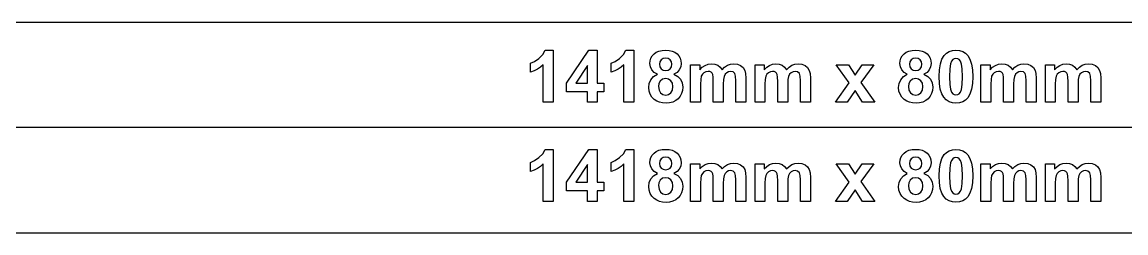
# Model space of a CAD drawing. Header units: metres. Extents: x 298 to 6408, y -126 to 1371.
# Drawn here: x 2245 to 3081, y -5 to 155 of the extents above; entities that cross this region are included whole.
import ezdxf

# ---------------------------------------------------------------- set-up
doc = ezdxf.new("R2010")
doc.units = ezdxf.units.M

msp = doc.modelspace()

# ---------------------------------------------------------------- linework, layer by layer
at = {"layer": '1418mm x 80mm'}
for p, q in [((2639.22, 130.55), (2641.05, 133.92)), ((2641.05, 133.92), (2647.17, 133.92)), ((2647.17, 133.92), (2647.17, 94.43)), ((2657.12, 108.95), (2674.18, 133.92)), ((2674.18, 133.92), (2680.51, 133.92)), ((2680.51, 133.92), (2680.51, 108.97)), ((2700.33, 130.55), (2702.16, 133.92)), ((2702.16, 133.92), (2708.28, 133.92)), ((2708.28, 133.92), (2708.28, 94.43)), ((2729.57, 133.74), (2732.24, 133.92)), ((2732.24, 133.92), (2734.88, 133.74)), ((2918.92, 133.74), (2921.59, 133.92)), ((2921.59, 133.92), (2924.23, 133.74)), ((2949.5, 133.67), (2952.2, 133.92)), ((2952.2, 133.92), (2954.9, 133.67)), ((2632.97, 125.37), (2636.3, 127.63)), ((2636.3, 127.63), (2639.22, 130.55)), ((2694.08, 125.37), (2697.41, 127.63)), ((2697.41, 127.63), (2700.33, 130.55)), ((2720.43, 123.78), (2720.62, 125.89)), ((2720.62, 125.89), (2721.2, 127.8)), ((2721.2, 127.8), (2722.16, 129.52)), ((2722.16, 129.52), (2723.5, 131.05)), ((2723.5, 131.05), (2725.2, 132.31)), ((2725.2, 132.31), (2727.22, 133.2)), ((2727.22, 133.2), (2729.57, 133.74)), ((2728.86, 126.65), (2727.89, 125.16)), ((2730.36, 127.62), (2728.86, 126.65)), ((2732.32, 127.94), (2730.36, 127.62)), ((2734.2, 127.62), (2732.32, 127.94)), ((2735.68, 126.66), (2734.2, 127.62)), ((2734.88, 133.74), (2737.22, 133.2)), ((2736.64, 125.18), (2735.68, 126.66)), ((2737.22, 133.2), (2739.24, 132.31)), ((2739.24, 132.31), (2740.94, 131.05)), ((2740.94, 131.05), (2742.3, 129.52)), ((2742.3, 129.52), (2743.27, 127.8)), ((2743.27, 127.8), (2743.85, 125.89)), ((2743.85, 125.89), (2744.04, 123.78)), ((2909.78, 123.78), (2909.97, 125.89)), ((2909.97, 125.89), (2910.55, 127.8)), ((2910.55, 127.8), (2911.51, 129.52)), ((2911.51, 129.52), (2912.85, 131.05)), ((2912.85, 131.05), (2914.55, 132.31)), ((2914.55, 132.31), (2916.57, 133.2)), ((2916.57, 133.2), (2918.92, 133.74)), ((2918.21, 126.65), (2917.24, 125.16)), ((2919.71, 127.62), (2918.21, 126.65)), ((2921.67, 127.94), (2919.71, 127.62)), ((2923.55, 127.62), (2921.67, 127.94)), ((2925.03, 126.66), (2923.55, 127.62)), ((2924.23, 133.74), (2926.57, 133.2)), ((2925.99, 125.18), (2925.03, 126.66)), ((2926.57, 133.2), (2928.58, 132.31)), ((2928.58, 132.31), (2930.29, 131.05)), ((2930.29, 131.05), (2931.65, 129.52)), ((2931.65, 129.52), (2932.61, 127.8)), ((2932.61, 127.8), (2933.2, 125.89)), ((2933.2, 125.89), (2933.39, 123.78)), ((2940.39, 123.46), (2941.6, 127.07)), ((2941.6, 127.07), (2943.29, 129.9)), ((2943.29, 129.9), (2945.04, 131.66)), ((2945.04, 131.66), (2947.11, 132.92)), ((2947.11, 132.92), (2949.5, 133.67)), ((2948.8, 125.58), (2948.09, 123.67)), ((2949.75, 126.8), (2948.8, 125.58)), ((2950.9, 127.45), (2949.75, 126.8)), ((2952.2, 127.67), (2950.9, 127.45)), ((2953.49, 127.45), (2952.2, 127.67)), ((2954.62, 126.8), (2953.49, 127.45)), ((2955.59, 125.5), (2954.62, 126.8)), ((2954.9, 133.67), (2957.29, 132.9)), ((2956.38, 123.34), (2955.59, 125.5)), ((2957.29, 132.9), (2959.36, 131.63)), ((2959.36, 131.63), (2961.13, 129.84)), ((2961.13, 129.84), (2962.81, 127.03)), ((2962.81, 127.03), (2964.01, 123.43)), ((2629.89, 123.97), (2632.97, 125.37)), ((2629.89, 117.13), (2629.89, 123.97)), ((2632.6, 118.18), (2629.89, 117.13)), ((2635.13, 119.48), (2632.6, 118.18)), ((2637.47, 121.04), (2635.13, 119.48)), ((2639.63, 122.84), (2637.47, 121.04)), ((2639.63, 94.43), (2639.63, 122.84)), ((2673.22, 122.41), (2664.17, 108.97)), ((2673.22, 108.97), (2673.22, 122.41)), ((2691, 123.97), (2694.08, 125.37)), ((2691, 117.13), (2691, 123.97)), ((2693.71, 118.18), (2691, 117.13)), ((2696.24, 119.48), (2693.71, 118.18)), ((2698.58, 121.04), (2696.24, 119.48)), ((2700.74, 122.84), (2698.58, 121.04)), ((2700.74, 94.43), (2700.74, 122.84)), ((2720.76, 121.31), (2720.43, 123.78)), ((2721.76, 119.05), (2720.76, 121.31)), ((2723.49, 117.12), (2721.76, 119.05)), ((2726.01, 115.65), (2723.49, 117.12)), ((2727.89, 125.16), (2727.57, 123.24)), ((2727.57, 123.24), (2727.89, 121.24)), ((2727.89, 121.24), (2728.84, 119.73)), ((2728.84, 119.73), (2730.33, 118.78)), ((2730.33, 118.78), (2732.24, 118.47)), ((2732.24, 118.47), (2734.17, 118.79)), ((2734.17, 118.79), (2735.67, 119.74)), ((2735.67, 119.74), (2736.64, 121.26)), ((2736.96, 123.27), (2736.64, 125.18)), ((2736.64, 121.26), (2736.96, 123.27)), ((2742.62, 118.91), (2740.91, 117.03)), ((2743.68, 121.2), (2742.62, 118.91)), ((2744.04, 123.78), (2743.68, 121.2)), ((2751.15, 122.92), (2758.1, 122.92)), ((2751.15, 94.43), (2751.15, 122.92)), ((2758.1, 122.92), (2758.1, 119.03)), ((2758.1, 119.03), (2760.05, 121.02)), ((2760.05, 121.02), (2762.18, 122.43)), ((2762.77, 117.56), (2761.29, 116.86)), ((2762.18, 122.43), (2764.49, 123.28)), ((2764.43, 117.8), (2762.77, 117.56)), ((2765.73, 117.65), (2764.43, 117.8)), ((2764.49, 123.28), (2766.98, 123.57)), ((2766.72, 117.21), (2765.73, 117.65)), ((2767.46, 116.46), (2766.72, 117.21)), ((2766.98, 123.57), (2769.53, 123.28)), ((2769.53, 123.28), (2771.73, 122.44)), ((2771.73, 122.44), (2773.56, 121.02)), ((2773.56, 121.02), (2775.03, 119.03)), ((2775.03, 119.03), (2776.98, 121.02)), ((2776.98, 121.02), (2779.08, 122.44)), ((2779.98, 117.56), (2778.54, 116.83)), ((2779.08, 122.44), (2781.32, 123.28)), ((2781.52, 117.8), (2779.98, 117.56)), ((2781.32, 123.28), (2783.72, 123.57)), ((2783.41, 117.4), (2781.52, 117.8)), ((2784.74, 116.19), (2783.41, 117.4)), ((2783.72, 123.57), (2786.62, 123.25)), ((2786.62, 123.25), (2789.03, 122.29)), ((2789.03, 122.29), (2790.93, 120.72)), ((2790.93, 120.72), (2792.28, 118.55)), ((2792.28, 118.55), (2792.86, 116.16)), ((2800, 122.92), (2806.95, 122.92)), ((2800, 94.43), (2800, 122.92)), ((2806.95, 122.92), (2806.95, 119.03)), ((2806.95, 119.03), (2808.9, 121.02)), ((2808.9, 121.02), (2811.04, 122.43)), ((2811.63, 117.56), (2810.14, 116.86)), ((2811.04, 122.43), (2813.34, 123.28)), ((2813.28, 117.8), (2811.63, 117.56)), ((2814.58, 117.65), (2813.28, 117.8)), ((2813.34, 123.28), (2815.83, 123.57)), ((2815.58, 117.21), (2814.58, 117.65)), ((2816.31, 116.46), (2815.58, 117.21)), ((2815.83, 123.57), (2818.39, 123.28)), ((2818.39, 123.28), (2820.58, 122.44)), ((2820.58, 122.44), (2822.41, 121.02)), ((2822.41, 121.02), (2823.88, 119.03)), ((2823.88, 119.03), (2825.83, 121.02)), ((2825.83, 121.02), (2827.93, 122.44)), ((2828.84, 117.56), (2827.39, 116.83)), ((2827.93, 122.44), (2830.18, 123.28)), ((2830.37, 117.8), (2828.84, 117.56)), ((2830.18, 123.28), (2832.57, 123.57)), ((2832.26, 117.4), (2830.37, 117.8)), ((2833.59, 116.19), (2832.26, 117.4)), ((2832.57, 123.57), (2835.47, 123.25)), ((2835.47, 123.25), (2837.88, 122.29)), ((2837.88, 122.29), (2839.78, 120.72)), ((2839.78, 120.72), (2841.13, 118.55)), ((2841.13, 118.55), (2841.71, 116.16)), ((2871.34, 109.11), (2861.49, 122.92)), ((2861.49, 122.92), (2870.69, 122.92)), ((2870.69, 122.92), (2875.74, 115.09)), ((2875.74, 115.09), (2881.05, 122.92)), ((2889.9, 122.92), (2880.24, 109.43)), ((2881.05, 122.92), (2889.9, 122.92)), ((2910.11, 121.31), (2909.78, 123.78)), ((2911.11, 119.05), (2910.11, 121.31)), ((2912.84, 117.12), (2911.11, 119.05)), ((2915.36, 115.65), (2912.84, 117.12)), ((2917.24, 125.16), (2916.92, 123.24)), ((2916.92, 123.24), (2917.24, 121.24)), ((2917.24, 121.24), (2918.19, 119.73)), ((2918.19, 119.73), (2919.68, 118.78)), ((2919.68, 118.78), (2921.59, 118.47)), ((2921.59, 118.47), (2923.52, 118.79)), ((2923.52, 118.79), (2925.02, 119.74)), ((2925.02, 119.74), (2925.99, 121.26)), ((2926.31, 123.27), (2925.99, 125.18)), ((2925.99, 121.26), (2926.31, 123.27)), ((2931.97, 118.91), (2930.26, 117.03)), ((2933.03, 121.2), (2931.97, 118.91)), ((2933.39, 123.78), (2933.03, 121.2)), ((2939.43, 113.91), (2939.67, 119.07)), ((2939.67, 119.07), (2940.39, 123.46)), ((2947.51, 119.75), (2947.31, 113.83)), ((2948.09, 123.67), (2947.51, 119.75)), ((2956.9, 119.67), (2956.38, 123.34)), ((2957.08, 113.83), (2956.9, 119.67)), ((2964.01, 123.43), (2964.73, 119.02)), ((2964.73, 119.02), (2964.97, 113.83)), ((2971.06, 122.92), (2978, 122.92)), ((2971.06, 94.43), (2971.06, 122.92)), ((2978, 122.92), (2978, 119.03)), ((2978, 119.03), (2979.96, 121.02)), ((2979.96, 121.02), (2982.09, 122.43)), ((2982.68, 117.56), (2981.2, 116.86)), ((2982.09, 122.43), (2984.4, 123.28)), ((2984.34, 117.8), (2982.68, 117.56)), ((2985.63, 117.65), (2984.34, 117.8)), ((2984.4, 123.28), (2986.88, 123.57)), ((2986.63, 117.21), (2985.63, 117.65)), ((2987.36, 116.46), (2986.63, 117.21)), ((2986.88, 123.57), (2989.44, 123.28)), ((2989.44, 123.28), (2991.63, 122.44)), ((2991.63, 122.44), (2993.46, 121.02)), ((2993.46, 121.02), (2994.93, 119.03)), ((2994.93, 119.03), (2996.88, 121.02)), ((2996.88, 121.02), (2998.98, 122.44)), ((2999.89, 117.56), (2998.45, 116.83)), ((2998.98, 122.44), (3001.23, 123.28)), ((3001.42, 117.8), (2999.89, 117.56)), ((3001.23, 123.28), (3003.62, 123.57)), ((3003.32, 117.4), (3001.42, 117.8)), ((3004.64, 116.19), (3003.32, 117.4)), ((3003.62, 123.57), (3006.52, 123.25)), ((3006.52, 123.25), (3008.94, 122.29)), ((3008.94, 122.29), (3010.83, 120.72)), ((3010.83, 120.72), (3012.18, 118.55)), ((3012.18, 118.55), (3012.77, 116.16)), ((3019.91, 122.92), (3026.86, 122.92)), ((3019.91, 94.43), (3019.91, 122.92)), ((3026.86, 122.92), (3026.86, 119.03)), ((3026.86, 119.03), (3028.81, 121.02)), ((3028.81, 121.02), (3030.94, 122.43)), ((3031.53, 117.56), (3030.05, 116.86)), ((3030.94, 122.43), (3033.25, 123.28)), ((3033.19, 117.8), (3031.53, 117.56)), ((3034.49, 117.65), (3033.19, 117.8)), ((3033.25, 123.28), (3035.74, 123.57)), ((3035.48, 117.21), (3034.49, 117.65)), ((3036.22, 116.46), (3035.48, 117.21)), ((3035.74, 123.57), (3038.29, 123.28)), ((3038.29, 123.28), (3040.49, 122.44)), ((3040.49, 122.44), (3042.32, 121.02)), ((3042.32, 121.02), (3043.79, 119.03)), ((3043.79, 119.03), (3045.74, 121.02)), ((3045.74, 121.02), (3047.84, 122.44)), ((3048.74, 117.56), (3047.3, 116.83)), ((3047.84, 122.44), (3050.08, 123.28)), ((3050.28, 117.8), (3048.74, 117.56)), ((3050.08, 123.28), (3052.48, 123.57)), ((3052.17, 117.4), (3050.28, 117.8)), ((3053.5, 116.19), (3052.17, 117.4)), ((3052.48, 123.57), (3055.37, 123.25)), ((3055.37, 123.25), (3057.79, 122.29)), ((3057.79, 122.29), (3059.69, 120.72)), ((3059.69, 120.72), (3061.04, 118.55)), ((3061.04, 118.55), (3061.62, 116.16)), ((2657.12, 102.35), (2657.12, 108.95)), ((2664.17, 108.97), (2673.22, 108.97)), ((2680.51, 108.97), (2685.39, 108.97)), ((2685.39, 108.97), (2685.39, 102.35)), ((2719.44, 105.67), (2719.83, 108.73)), ((2719.83, 108.73), (2721.02, 111.53)), ((2721.02, 111.53), (2723.06, 113.9)), ((2723.06, 113.9), (2726.01, 115.65)), ((2728.23, 110.53), (2727.21, 108.54)), ((2729.93, 111.96), (2728.23, 110.53)), ((2732.34, 112.43), (2729.93, 111.96)), ((2734.52, 112.01), (2732.34, 112.43)), ((2736.29, 110.76), (2734.52, 112.01)), ((2737.45, 108.81), (2736.29, 110.76)), ((2737.84, 106.32), (2737.45, 108.81)), ((2740.91, 117.03), (2738.62, 115.65)), ((2738.62, 115.65), (2741.5, 114.04)), ((2741.5, 114.04), (2743.6, 111.82)), ((2743.6, 111.82), (2744.88, 109.1)), ((2744.88, 109.1), (2745.3, 105.99)), ((2758.84, 111.8), (2758.69, 108.27)), ((2759.29, 114.15), (2758.84, 111.8)), ((2760.09, 115.71), (2759.29, 114.15)), ((2761.29, 116.86), (2760.09, 115.71)), ((2767.97, 115.41), (2767.46, 116.46)), ((2768.27, 113.47), (2767.97, 115.41)), ((2768.37, 110.05), (2768.27, 113.47)), ((2768.37, 94.43), (2768.37, 110.05)), ((2776.07, 111.6), (2775.91, 108.11)), ((2776.53, 114), (2776.07, 111.6)), ((2777.34, 115.64), (2776.53, 114)), ((2778.54, 116.83), (2777.34, 115.64)), ((2785.32, 114.2), (2784.74, 116.19)), ((2785.52, 110.72), (2785.32, 114.2)), ((2785.52, 94.43), (2785.52, 110.72)), ((2792.86, 116.16), (2793.05, 112.65)), ((2793.05, 112.65), (2793.05, 94.43)), ((2807.69, 111.8), (2807.54, 108.27)), ((2808.14, 114.15), (2807.69, 111.8)), ((2808.95, 115.71), (2808.14, 114.15)), ((2810.14, 116.86), (2808.95, 115.71)), ((2816.82, 115.41), (2816.31, 116.46)), ((2817.13, 113.47), (2816.82, 115.41)), ((2817.23, 110.05), (2817.13, 113.47)), ((2817.23, 94.43), (2817.23, 110.05)), ((2824.92, 111.6), (2824.76, 108.11)), ((2825.38, 114), (2824.92, 111.6)), ((2826.19, 115.64), (2825.38, 114)), ((2827.39, 116.83), (2826.19, 115.64)), ((2834.17, 114.2), (2833.59, 116.19)), ((2834.37, 110.72), (2834.17, 114.2)), ((2834.37, 94.43), (2834.37, 110.72)), ((2841.71, 116.16), (2841.91, 112.65)), ((2841.91, 112.65), (2841.91, 94.43)), ((2861.06, 94.43), (2871.34, 109.11)), ((2880.24, 109.43), (2890.79, 94.43)), ((2908.79, 105.67), (2909.18, 108.73)), ((2909.18, 108.73), (2910.37, 111.53)), ((2910.37, 111.53), (2912.41, 113.9)), ((2912.41, 113.9), (2915.36, 115.65)), ((2917.57, 110.53), (2916.56, 108.54)), ((2919.28, 111.96), (2917.57, 110.53)), ((2921.69, 112.43), (2919.28, 111.96)), ((2923.87, 112.01), (2921.69, 112.43)), ((2925.64, 110.76), (2923.87, 112.01)), ((2926.8, 108.81), (2925.64, 110.76)), ((2927.19, 106.32), (2926.8, 108.81)), ((2930.26, 117.03), (2927.97, 115.65)), ((2927.97, 115.65), (2930.85, 114.04)), ((2930.85, 114.04), (2932.95, 111.82)), ((2932.95, 111.82), (2934.22, 109.1)), ((2934.22, 109.1), (2934.65, 105.99)), ((2939.65, 108.68), (2939.43, 113.91)), ((2947.31, 113.83), (2947.49, 107.99)), ((2956.88, 107.91), (2957.08, 113.83)), ((2964.97, 113.83), (2964.72, 108.64)), ((2978.74, 111.8), (2978.59, 108.27)), ((2979.2, 114.15), (2978.74, 111.8)), ((2980, 115.71), (2979.2, 114.15)), ((2981.2, 116.86), (2980, 115.71)), ((2987.88, 115.41), (2987.36, 116.46)), ((2988.18, 113.47), (2987.88, 115.41)), ((2988.28, 110.05), (2988.18, 113.47)), ((2988.28, 94.43), (2988.28, 110.05)), ((2995.97, 111.6), (2995.82, 108.11)), ((2996.43, 114), (2995.97, 111.6)), ((2997.25, 115.64), (2996.43, 114)), ((2998.45, 116.83), (2997.25, 115.64)), ((3005.23, 114.2), (3004.64, 116.19)), ((3005.42, 110.72), (3005.23, 114.2)), ((3005.42, 94.43), (3005.42, 110.72)), ((3012.77, 116.16), (3012.96, 112.65)), ((3012.96, 112.65), (3012.96, 94.43)), ((3027.6, 111.8), (3027.45, 108.27)), ((3028.05, 114.15), (3027.6, 111.8)), ((3028.85, 115.71), (3028.05, 114.15)), ((3030.05, 116.86), (3028.85, 115.71)), ((3036.73, 115.41), (3036.22, 116.46)), ((3037.03, 113.47), (3036.73, 115.41)), ((3037.13, 110.05), (3037.03, 113.47)), ((3037.13, 94.43), (3037.13, 110.05)), ((3044.82, 111.6), (3044.67, 108.11)), ((3045.29, 114), (3044.82, 111.6)), ((3046.1, 115.64), (3045.29, 114)), ((3047.3, 116.83), (3046.1, 115.64)), ((3054.08, 114.2), (3053.5, 116.19)), ((3054.27, 110.72), (3054.08, 114.2)), ((3054.27, 94.43), (3054.27, 110.72)), ((3061.62, 116.16), (3061.81, 112.65)), ((3061.81, 112.65), (3061.81, 94.43)), ((2673.22, 102.35), (2657.12, 102.35)), ((2673.22, 94.43), (2673.22, 102.35)), ((2685.39, 102.35), (2680.51, 102.35)), ((2680.51, 102.35), (2680.51, 94.43)), ((2719.7, 102.93), (2719.44, 105.67)), ((2720.49, 100.49), (2719.7, 102.93)), ((2721.81, 98.37), (2720.49, 100.49)), ((2727.21, 108.54), (2726.87, 106.4)), ((2726.87, 106.4), (2727.27, 103.63)), ((2727.27, 103.63), (2728.47, 101.54)), ((2728.47, 101.54), (2730.26, 100.23)), ((2734.58, 100.22), (2736.31, 101.47)), ((2736.31, 101.47), (2737.46, 103.52)), ((2737.46, 103.52), (2737.84, 106.32)), ((2744.43, 101.06), (2743.35, 98.97)), ((2745.08, 103.4), (2744.43, 101.06)), ((2745.3, 105.99), (2745.08, 103.4)), ((2758.69, 108.27), (2758.69, 94.43)), ((2775.91, 108.11), (2775.91, 94.43)), ((2807.54, 108.27), (2807.54, 94.43)), ((2824.76, 108.11), (2824.76, 94.43)), ((2875.74, 103.26), (2869.89, 94.43)), ((2881.53, 94.43), (2875.74, 103.26)), ((2909.05, 102.93), (2908.79, 105.67)), ((2909.84, 100.49), (2909.05, 102.93)), ((2911.16, 98.37), (2909.84, 100.49)), ((2916.56, 108.54), (2916.22, 106.4)), ((2916.22, 106.4), (2916.62, 103.63)), ((2916.62, 103.63), (2917.82, 101.54)), ((2917.82, 101.54), (2919.61, 100.23)), ((2923.93, 100.22), (2925.66, 101.47)), ((2925.66, 101.47), (2926.81, 103.52)), ((2926.81, 103.52), (2927.19, 106.32)), ((2933.78, 101.06), (2932.7, 98.97)), ((2934.43, 103.4), (2933.78, 101.06)), ((2934.65, 105.99), (2934.43, 103.4)), ((2940.3, 104.31), (2939.65, 108.68)), ((2941.4, 100.81), (2940.3, 104.31)), ((2942.94, 98.17), (2941.4, 100.81)), ((2947.49, 107.99), (2948.01, 104.32)), ((2948.01, 104.32), (2948.8, 102.16)), ((2948.8, 102.16), (2949.77, 100.87)), ((2949.77, 100.87), (2950.9, 100.23)), ((2953.49, 100.23), (2954.64, 100.88)), ((2954.64, 100.88), (2955.59, 102.1)), ((2955.59, 102.1), (2956.3, 104.01)), ((2956.3, 104.01), (2956.88, 107.91)), ((2962.79, 100.62), (2961.1, 97.79)), ((2964, 104.24), (2962.79, 100.62)), ((2964.72, 108.64), (2964, 104.24)), ((2978.59, 108.27), (2978.59, 94.43)), ((2995.82, 108.11), (2995.82, 94.43)), ((3027.45, 108.27), (3027.45, 94.43)), ((3044.67, 108.11), (3044.67, 94.43)), ((2647.17, 94.43), (2639.63, 94.43)), ((2680.51, 94.43), (2673.22, 94.43)), ((2708.28, 94.43), (2700.74, 94.43)), ((2723.65, 96.55), (2721.81, 98.37)), ((2725.55, 95.32), (2723.65, 96.55)), ((2727.67, 94.44), (2725.55, 95.32)), ((2730.01, 93.91), (2727.67, 94.44)), ((2732.58, 93.73), (2730.01, 93.91)), ((2730.26, 100.23), (2732.45, 99.8)), ((2732.45, 99.8), (2734.58, 100.22)), ((2735.33, 93.95), (2732.58, 93.73)), ((2737.78, 94.59), (2735.33, 93.95)), ((2739.95, 95.65), (2737.78, 94.59)), ((2741.83, 97.14), (2739.95, 95.65)), ((2743.35, 98.97), (2741.83, 97.14)), ((2758.69, 94.43), (2751.15, 94.43)), ((2775.91, 94.43), (2768.37, 94.43)), ((2793.05, 94.43), (2785.52, 94.43)), ((2807.54, 94.43), (2800, 94.43)), ((2824.76, 94.43), (2817.23, 94.43)), ((2841.91, 94.43), (2834.37, 94.43)), ((2869.89, 94.43), (2861.06, 94.43)), ((2890.79, 94.43), (2881.53, 94.43)), ((2913, 96.55), (2911.16, 98.37)), ((2914.9, 95.32), (2913, 96.55)), ((2917.02, 94.44), (2914.9, 95.32)), ((2919.36, 93.91), (2917.02, 94.44)), ((2921.93, 93.73), (2919.36, 93.91)), ((2919.61, 100.23), (2921.8, 99.8)), ((2921.8, 99.8), (2923.93, 100.22)), ((2924.67, 93.95), (2921.93, 93.73)), ((2927.13, 94.59), (2924.67, 93.95)), ((2929.3, 95.65), (2927.13, 94.59)), ((2931.18, 97.14), (2929.3, 95.65)), ((2932.7, 98.97), (2931.18, 97.14)), ((2944.84, 96.24), (2942.94, 98.17)), ((2947.01, 94.86), (2944.84, 96.24)), ((2949.46, 94.04), (2947.01, 94.86)), ((2952.2, 93.76), (2949.46, 94.04)), ((2950.9, 100.23), (2952.2, 100.01)), ((2952.2, 100.01), (2953.49, 100.23)), ((2954.9, 94.01), (2952.2, 93.76)), ((2957.28, 94.77), (2954.9, 94.01)), ((2959.35, 96.02), (2957.28, 94.77)), ((2961.1, 97.79), (2959.35, 96.02)), ((2978.59, 94.43), (2971.06, 94.43)), ((2995.82, 94.43), (2988.28, 94.43)), ((3012.96, 94.43), (3005.42, 94.43)), ((3027.45, 94.43), (3019.91, 94.43)), ((3044.67, 94.43), (3037.13, 94.43)), ((3061.81, 94.43), (3054.27, 94.43)), ((2639.22, 55.32), (2641.05, 58.69)), ((2641.05, 58.69), (2647.17, 58.69)), ((2647.17, 58.69), (2647.17, 19.2)), ((2657.12, 33.72), (2674.18, 58.69)), ((2674.18, 58.69), (2680.51, 58.69)), ((2680.51, 58.69), (2680.51, 33.74)), ((2700.33, 55.32), (2702.16, 58.69)), ((2702.16, 58.69), (2708.28, 58.69)), ((2708.28, 58.69), (2708.28, 19.2)), ((2729.57, 58.51), (2732.24, 58.69)), ((2732.24, 58.69), (2734.88, 58.51)), ((2918.92, 58.51), (2921.59, 58.69)), ((2921.59, 58.69), (2924.23, 58.51)), ((2949.5, 58.44), (2952.2, 58.69)), ((2952.2, 58.69), (2954.9, 58.44)), ((2632.97, 50.14), (2636.3, 52.4)), ((2636.3, 52.4), (2639.22, 55.32)), ((2694.08, 50.14), (2697.41, 52.4)), ((2697.41, 52.4), (2700.33, 55.32)), ((2720.43, 48.55), (2720.62, 50.66)), ((2720.62, 50.66), (2721.2, 52.57)), ((2721.2, 52.57), (2722.16, 54.29)), ((2722.16, 54.29), (2723.5, 55.82)), ((2723.5, 55.82), (2725.2, 57.08)), ((2725.2, 57.08), (2727.22, 57.97)), ((2727.22, 57.97), (2729.57, 58.51)), ((2728.86, 51.42), (2727.89, 49.93)), ((2730.36, 52.39), (2728.86, 51.42)), ((2732.32, 52.71), (2730.36, 52.39)), ((2734.2, 52.39), (2732.32, 52.71)), ((2735.68, 51.43), (2734.2, 52.39)), ((2734.88, 58.51), (2737.22, 57.97)), ((2736.64, 49.95), (2735.68, 51.43)), ((2737.22, 57.97), (2739.24, 57.08)), ((2739.24, 57.08), (2740.94, 55.82)), ((2740.94, 55.82), (2742.3, 54.29)), ((2742.3, 54.29), (2743.27, 52.57)), ((2743.27, 52.57), (2743.85, 50.66)), ((2743.85, 50.66), (2744.04, 48.55)), ((2909.78, 48.55), (2909.97, 50.66)), ((2909.97, 50.66), (2910.55, 52.57)), ((2910.55, 52.57), (2911.51, 54.29)), ((2911.51, 54.29), (2912.85, 55.82)), ((2912.85, 55.82), (2914.55, 57.08)), ((2914.55, 57.08), (2916.57, 57.97)), ((2916.57, 57.97), (2918.92, 58.51)), ((2918.21, 51.42), (2917.24, 49.93)), ((2919.71, 52.39), (2918.21, 51.42)), ((2921.67, 52.71), (2919.71, 52.39)), ((2923.55, 52.39), (2921.67, 52.71)), ((2925.03, 51.43), (2923.55, 52.39)), ((2924.23, 58.51), (2926.57, 57.97)), ((2925.99, 49.95), (2925.03, 51.43)), ((2926.57, 57.97), (2928.58, 57.08)), ((2928.58, 57.08), (2930.29, 55.82)), ((2930.29, 55.82), (2931.65, 54.29)), ((2931.65, 54.29), (2932.61, 52.57)), ((2932.61, 52.57), (2933.2, 50.66)), ((2933.2, 50.66), (2933.39, 48.55)), ((2940.39, 48.23), (2941.6, 51.84)), ((2941.6, 51.84), (2943.29, 54.67)), ((2943.29, 54.67), (2945.04, 56.43)), ((2945.04, 56.43), (2947.11, 57.69)), ((2947.11, 57.69), (2949.5, 58.44)), ((2948.8, 50.35), (2948.09, 48.44)), ((2949.75, 51.57), (2948.8, 50.35)), ((2950.9, 52.22), (2949.75, 51.57)), ((2952.2, 52.44), (2950.9, 52.22)), ((2953.49, 52.22), (2952.2, 52.44)), ((2954.62, 51.57), (2953.49, 52.22)), ((2955.59, 50.27), (2954.62, 51.57)), ((2954.9, 58.44), (2957.29, 57.67)), ((2956.38, 48.11), (2955.59, 50.27)), ((2957.29, 57.67), (2959.36, 56.4)), ((2959.36, 56.4), (2961.13, 54.61)), ((2961.13, 54.61), (2962.81, 51.8)), ((2962.81, 51.8), (2964.01, 48.2)), ((2629.89, 48.74), (2632.97, 50.14)), ((2629.89, 41.9), (2629.89, 48.74)), ((2632.6, 42.95), (2629.89, 41.9)), ((2635.13, 44.25), (2632.6, 42.95)), ((2637.47, 45.81), (2635.13, 44.25)), ((2639.63, 47.61), (2637.47, 45.81)), ((2639.63, 19.2), (2639.63, 47.61)), ((2673.22, 47.18), (2664.17, 33.74)), ((2673.22, 33.74), (2673.22, 47.18)), ((2691, 48.74), (2694.08, 50.14)), ((2691, 41.9), (2691, 48.74)), ((2693.71, 42.95), (2691, 41.9)), ((2696.24, 44.25), (2693.71, 42.95)), ((2698.58, 45.81), (2696.24, 44.25)), ((2700.74, 47.61), (2698.58, 45.81)), ((2700.74, 19.2), (2700.74, 47.61)), ((2720.76, 46.08), (2720.43, 48.55)), ((2721.76, 43.82), (2720.76, 46.08)), ((2723.49, 41.89), (2721.76, 43.82)), ((2726.01, 40.42), (2723.49, 41.89)), ((2727.89, 49.93), (2727.57, 48.01)), ((2727.57, 48.01), (2727.89, 46.01)), ((2727.89, 46.01), (2728.84, 44.5)), ((2728.84, 44.5), (2730.33, 43.55)), ((2730.33, 43.55), (2732.24, 43.24)), ((2732.24, 43.24), (2734.17, 43.56)), ((2734.17, 43.56), (2735.67, 44.51)), ((2735.67, 44.51), (2736.64, 46.03)), ((2736.96, 48.04), (2736.64, 49.95)), ((2736.64, 46.03), (2736.96, 48.04)), ((2742.62, 43.68), (2740.91, 41.8)), ((2743.68, 45.97), (2742.62, 43.68)), ((2744.04, 48.55), (2743.68, 45.97)), ((2751.15, 47.69), (2758.1, 47.69)), ((2751.15, 19.2), (2751.15, 47.69)), ((2758.1, 47.69), (2758.1, 43.8)), ((2758.1, 43.8), (2760.05, 45.79)), ((2760.05, 45.79), (2762.18, 47.2)), ((2762.77, 42.33), (2761.29, 41.63)), ((2762.18, 47.2), (2764.49, 48.05)), ((2764.43, 42.57), (2762.77, 42.33)), ((2765.73, 42.42), (2764.43, 42.57)), ((2764.49, 48.05), (2766.98, 48.34)), ((2766.72, 41.98), (2765.73, 42.42)), ((2767.46, 41.23), (2766.72, 41.98)), ((2766.98, 48.34), (2769.53, 48.05)), ((2769.53, 48.05), (2771.73, 47.21)), ((2771.73, 47.21), (2773.56, 45.79)), ((2773.56, 45.79), (2775.03, 43.8)), ((2775.03, 43.8), (2776.98, 45.79)), ((2776.98, 45.79), (2779.08, 47.21)), ((2779.98, 42.33), (2778.54, 41.6)), ((2779.08, 47.21), (2781.32, 48.05)), ((2781.52, 42.57), (2779.98, 42.33)), ((2781.32, 48.05), (2783.72, 48.34)), ((2783.41, 42.17), (2781.52, 42.57)), ((2784.74, 40.96), (2783.41, 42.17)), ((2783.72, 48.34), (2786.62, 48.02)), ((2786.62, 48.02), (2789.03, 47.06)), ((2789.03, 47.06), (2790.93, 45.49)), ((2790.93, 45.49), (2792.28, 43.32)), ((2792.28, 43.32), (2792.86, 40.93)), ((2800, 47.69), (2806.95, 47.69)), ((2800, 19.2), (2800, 47.69)), ((2806.95, 47.69), (2806.95, 43.8)), ((2806.95, 43.8), (2808.9, 45.79)), ((2808.9, 45.79), (2811.04, 47.2)), ((2811.63, 42.33), (2810.14, 41.63)), ((2811.04, 47.2), (2813.34, 48.05)), ((2813.28, 42.57), (2811.63, 42.33)), ((2814.58, 42.42), (2813.28, 42.57)), ((2813.34, 48.05), (2815.83, 48.34)), ((2815.58, 41.98), (2814.58, 42.42)), ((2816.31, 41.23), (2815.58, 41.98)), ((2815.83, 48.34), (2818.39, 48.05)), ((2818.39, 48.05), (2820.58, 47.21)), ((2820.58, 47.21), (2822.41, 45.79)), ((2822.41, 45.79), (2823.88, 43.8)), ((2823.88, 43.8), (2825.83, 45.79)), ((2825.83, 45.79), (2827.93, 47.21)), ((2828.84, 42.33), (2827.39, 41.6)), ((2827.93, 47.21), (2830.18, 48.05)), ((2830.37, 42.57), (2828.84, 42.33)), ((2830.18, 48.05), (2832.57, 48.34)), ((2832.26, 42.17), (2830.37, 42.57)), ((2833.59, 40.96), (2832.26, 42.17)), ((2832.57, 48.34), (2835.47, 48.02)), ((2835.47, 48.02), (2837.88, 47.06)), ((2837.88, 47.06), (2839.78, 45.49)), ((2839.78, 45.49), (2841.13, 43.32)), ((2841.13, 43.32), (2841.71, 40.93)), ((2871.34, 33.88), (2861.49, 47.69)), ((2861.49, 47.69), (2870.69, 47.69)), ((2870.69, 47.69), (2875.74, 39.86)), ((2875.74, 39.86), (2881.05, 47.69)), ((2889.9, 47.69), (2880.24, 34.2)), ((2881.05, 47.69), (2889.9, 47.69)), ((2910.11, 46.08), (2909.78, 48.55)), ((2911.11, 43.82), (2910.11, 46.08)), ((2912.84, 41.89), (2911.11, 43.82)), ((2915.36, 40.42), (2912.84, 41.89)), ((2917.24, 49.93), (2916.92, 48.01)), ((2916.92, 48.01), (2917.24, 46.01)), ((2917.24, 46.01), (2918.19, 44.5)), ((2918.19, 44.5), (2919.68, 43.55)), ((2919.68, 43.55), (2921.59, 43.24)), ((2921.59, 43.24), (2923.52, 43.56)), ((2923.52, 43.56), (2925.02, 44.51)), ((2925.02, 44.51), (2925.99, 46.03)), ((2926.31, 48.04), (2925.99, 49.95)), ((2925.99, 46.03), (2926.31, 48.04)), ((2931.97, 43.68), (2930.26, 41.8)), ((2933.03, 45.97), (2931.97, 43.68)), ((2933.39, 48.55), (2933.03, 45.97)), ((2939.43, 38.68), (2939.67, 43.84)), ((2939.67, 43.84), (2940.39, 48.23)), ((2947.51, 44.52), (2947.31, 38.6)), ((2948.09, 48.44), (2947.51, 44.52)), ((2956.9, 44.44), (2956.38, 48.11)), ((2957.08, 38.6), (2956.9, 44.44)), ((2964.01, 48.2), (2964.73, 43.79)), ((2964.73, 43.79), (2964.97, 38.6)), ((2971.06, 47.69), (2978, 47.69)), ((2971.06, 19.2), (2971.06, 47.69)), ((2978, 47.69), (2978, 43.8)), ((2978, 43.8), (2979.96, 45.79)), ((2979.96, 45.79), (2982.09, 47.2)), ((2982.68, 42.33), (2981.2, 41.63)), ((2982.09, 47.2), (2984.4, 48.05)), ((2984.34, 42.57), (2982.68, 42.33)), ((2985.63, 42.42), (2984.34, 42.57)), ((2984.4, 48.05), (2986.88, 48.34)), ((2986.63, 41.98), (2985.63, 42.42)), ((2987.36, 41.23), (2986.63, 41.98)), ((2986.88, 48.34), (2989.44, 48.05)), ((2989.44, 48.05), (2991.63, 47.21)), ((2991.63, 47.21), (2993.46, 45.79)), ((2993.46, 45.79), (2994.93, 43.8)), ((2994.93, 43.8), (2996.88, 45.79)), ((2996.88, 45.79), (2998.98, 47.21)), ((2999.89, 42.33), (2998.45, 41.6)), ((2998.98, 47.21), (3001.23, 48.05)), ((3001.42, 42.57), (2999.89, 42.33)), ((3001.23, 48.05), (3003.62, 48.34)), ((3003.32, 42.17), (3001.42, 42.57)), ((3004.64, 40.96), (3003.32, 42.17)), ((3003.62, 48.34), (3006.52, 48.02)), ((3006.52, 48.02), (3008.94, 47.06)), ((3008.94, 47.06), (3010.83, 45.49)), ((3010.83, 45.49), (3012.18, 43.32)), ((3012.18, 43.32), (3012.77, 40.93)), ((3019.91, 47.69), (3026.86, 47.69)), ((3019.91, 19.2), (3019.91, 47.69)), ((3026.86, 47.69), (3026.86, 43.8)), ((3026.86, 43.8), (3028.81, 45.79)), ((3028.81, 45.79), (3030.94, 47.2)), ((3031.53, 42.33), (3030.05, 41.63)), ((3030.94, 47.2), (3033.25, 48.05)), ((3033.19, 42.57), (3031.53, 42.33)), ((3034.49, 42.42), (3033.19, 42.57)), ((3033.25, 48.05), (3035.74, 48.34)), ((3035.48, 41.98), (3034.49, 42.42)), ((3036.22, 41.23), (3035.48, 41.98)), ((3035.74, 48.34), (3038.29, 48.05)), ((3038.29, 48.05), (3040.49, 47.21)), ((3040.49, 47.21), (3042.32, 45.79)), ((3042.32, 45.79), (3043.79, 43.8)), ((3043.79, 43.8), (3045.74, 45.79)), ((3045.74, 45.79), (3047.84, 47.21)), ((3048.74, 42.33), (3047.3, 41.6)), ((3047.84, 47.21), (3050.08, 48.05)), ((3050.28, 42.57), (3048.74, 42.33)), ((3050.08, 48.05), (3052.48, 48.34)), ((3052.17, 42.17), (3050.28, 42.57)), ((3053.5, 40.96), (3052.17, 42.17)), ((3052.48, 48.34), (3055.37, 48.02)), ((3055.37, 48.02), (3057.79, 47.06)), ((3057.79, 47.06), (3059.69, 45.49)), ((3059.69, 45.49), (3061.04, 43.32)), ((3061.04, 43.32), (3061.62, 40.93)), ((2657.12, 27.12), (2657.12, 33.72)), ((2664.17, 33.74), (2673.22, 33.74)), ((2680.51, 33.74), (2685.39, 33.74)), ((2685.39, 33.74), (2685.39, 27.12)), ((2719.44, 30.44), (2719.83, 33.5)), ((2719.83, 33.5), (2721.02, 36.3)), ((2721.02, 36.3), (2723.06, 38.67)), ((2723.06, 38.67), (2726.01, 40.42)), ((2728.23, 35.3), (2727.21, 33.31)), ((2729.93, 36.73), (2728.23, 35.3)), ((2732.34, 37.2), (2729.93, 36.73)), ((2734.52, 36.78), (2732.34, 37.2)), ((2736.29, 35.53), (2734.52, 36.78)), ((2737.45, 33.58), (2736.29, 35.53)), ((2737.84, 31.09), (2737.45, 33.58)), ((2740.91, 41.8), (2738.62, 40.42)), ((2738.62, 40.42), (2741.5, 38.81)), ((2741.5, 38.81), (2743.6, 36.59)), ((2743.6, 36.59), (2744.88, 33.87)), ((2744.88, 33.87), (2745.3, 30.76)), ((2758.84, 36.57), (2758.69, 33.04)), ((2759.29, 38.92), (2758.84, 36.57)), ((2760.09, 40.48), (2759.29, 38.92)), ((2761.29, 41.63), (2760.09, 40.48)), ((2767.97, 40.18), (2767.46, 41.23)), ((2768.27, 38.24), (2767.97, 40.18)), ((2768.37, 34.82), (2768.27, 38.24)), ((2768.37, 19.2), (2768.37, 34.82)), ((2776.07, 36.37), (2775.91, 32.88)), ((2776.53, 38.77), (2776.07, 36.37)), ((2777.34, 40.41), (2776.53, 38.77)), ((2778.54, 41.6), (2777.34, 40.41)), ((2785.32, 38.97), (2784.74, 40.96)), ((2785.52, 35.49), (2785.32, 38.97)), ((2785.52, 19.2), (2785.52, 35.49)), ((2792.86, 40.93), (2793.05, 37.42)), ((2793.05, 37.42), (2793.05, 19.2)), ((2807.69, 36.57), (2807.54, 33.04)), ((2808.14, 38.92), (2807.69, 36.57)), ((2808.95, 40.48), (2808.14, 38.92)), ((2810.14, 41.63), (2808.95, 40.48)), ((2816.82, 40.18), (2816.31, 41.23)), ((2817.13, 38.24), (2816.82, 40.18)), ((2817.23, 34.82), (2817.13, 38.24)), ((2817.23, 19.2), (2817.23, 34.82)), ((2824.92, 36.37), (2824.76, 32.88)), ((2825.38, 38.77), (2824.92, 36.37)), ((2826.19, 40.41), (2825.38, 38.77)), ((2827.39, 41.6), (2826.19, 40.41)), ((2834.17, 38.97), (2833.59, 40.96)), ((2834.37, 35.49), (2834.17, 38.97)), ((2834.37, 19.2), (2834.37, 35.49)), ((2841.71, 40.93), (2841.91, 37.42)), ((2841.91, 37.42), (2841.91, 19.2)), ((2861.06, 19.2), (2871.34, 33.88)), ((2880.24, 34.2), (2890.79, 19.2)), ((2908.79, 30.44), (2909.18, 33.5)), ((2909.18, 33.5), (2910.37, 36.3)), ((2910.37, 36.3), (2912.41, 38.67)), ((2912.41, 38.67), (2915.36, 40.42)), ((2917.57, 35.3), (2916.56, 33.31)), ((2919.28, 36.73), (2917.57, 35.3)), ((2921.69, 37.2), (2919.28, 36.73)), ((2923.87, 36.78), (2921.69, 37.2)), ((2925.64, 35.53), (2923.87, 36.78)), ((2926.8, 33.58), (2925.64, 35.53)), ((2927.19, 31.09), (2926.8, 33.58)), ((2930.26, 41.8), (2927.97, 40.42)), ((2927.97, 40.42), (2930.85, 38.81)), ((2930.85, 38.81), (2932.95, 36.59)), ((2932.95, 36.59), (2934.22, 33.87)), ((2934.22, 33.87), (2934.65, 30.76)), ((2939.65, 33.45), (2939.43, 38.68)), ((2940.3, 29.08), (2939.65, 33.45)), ((2947.31, 38.6), (2947.49, 32.76)), ((2956.88, 32.68), (2957.08, 38.6)), ((2964.97, 38.6), (2964.72, 33.41)), ((2978.74, 36.57), (2978.59, 33.04)), ((2979.2, 38.92), (2978.74, 36.57)), ((2980, 40.48), (2979.2, 38.92)), ((2981.2, 41.63), (2980, 40.48)), ((2987.88, 40.18), (2987.36, 41.23)), ((2988.18, 38.24), (2987.88, 40.18)), ((2988.28, 34.82), (2988.18, 38.24)), ((2988.28, 19.2), (2988.28, 34.82)), ((2995.97, 36.37), (2995.82, 32.88)), ((2996.43, 38.77), (2995.97, 36.37)), ((2997.25, 40.41), (2996.43, 38.77)), ((2998.45, 41.6), (2997.25, 40.41)), ((3005.23, 38.97), (3004.64, 40.96)), ((3005.42, 35.49), (3005.23, 38.97)), ((3005.42, 19.2), (3005.42, 35.49)), ((3012.77, 40.93), (3012.96, 37.42)), ((3012.96, 37.42), (3012.96, 19.2)), ((3027.6, 36.57), (3027.45, 33.04)), ((3028.05, 38.92), (3027.6, 36.57)), ((3028.85, 40.48), (3028.05, 38.92)), ((3030.05, 41.63), (3028.85, 40.48)), ((3036.73, 40.18), (3036.22, 41.23)), ((3037.03, 38.24), (3036.73, 40.18)), ((3037.13, 34.82), (3037.03, 38.24)), ((3037.13, 19.2), (3037.13, 34.82)), ((3044.82, 36.37), (3044.67, 32.88)), ((3045.29, 38.77), (3044.82, 36.37)), ((3046.1, 40.41), (3045.29, 38.77)), ((3047.3, 41.6), (3046.1, 40.41)), ((3054.08, 38.97), (3053.5, 40.96)), ((3054.27, 35.49), (3054.08, 38.97)), ((3054.27, 19.2), (3054.27, 35.49)), ((3061.62, 40.93), (3061.81, 37.42)), ((3061.81, 37.42), (3061.81, 19.2)), ((2673.22, 27.12), (2657.12, 27.12)), ((2673.22, 19.2), (2673.22, 27.12)), ((2685.39, 27.12), (2680.51, 27.12)), ((2680.51, 27.12), (2680.51, 19.2)), ((2719.7, 27.7), (2719.44, 30.44)), ((2720.49, 25.26), (2719.7, 27.7)), ((2721.81, 23.14), (2720.49, 25.26)), ((2727.21, 33.31), (2726.87, 31.17)), ((2726.87, 31.17), (2727.27, 28.4)), ((2727.27, 28.4), (2728.47, 26.31)), ((2728.47, 26.31), (2730.26, 25)), ((2734.58, 24.99), (2736.31, 26.24)), ((2736.31, 26.24), (2737.46, 28.29)), ((2737.46, 28.29), (2737.84, 31.09)), ((2744.43, 25.83), (2743.35, 23.74)), ((2745.08, 28.17), (2744.43, 25.83)), ((2745.3, 30.76), (2745.08, 28.17)), ((2758.69, 33.04), (2758.69, 19.2)), ((2775.91, 32.88), (2775.91, 19.2)), ((2807.54, 33.04), (2807.54, 19.2)), ((2824.76, 32.88), (2824.76, 19.2)), ((2875.74, 28.03), (2869.89, 19.2)), ((2881.53, 19.2), (2875.74, 28.03)), ((2909.05, 27.7), (2908.79, 30.44)), ((2909.84, 25.26), (2909.05, 27.7)), ((2911.16, 23.14), (2909.84, 25.26)), ((2916.56, 33.31), (2916.22, 31.17)), ((2916.22, 31.17), (2916.62, 28.4)), ((2916.62, 28.4), (2917.82, 26.31)), ((2917.82, 26.31), (2919.61, 25)), ((2923.93, 24.99), (2925.66, 26.24)), ((2925.66, 26.24), (2926.81, 28.29)), ((2926.81, 28.29), (2927.19, 31.09)), ((2933.78, 25.83), (2932.7, 23.74)), ((2934.43, 28.17), (2933.78, 25.83)), ((2934.65, 30.76), (2934.43, 28.17)), ((2941.4, 25.58), (2940.3, 29.08)), ((2942.94, 22.94), (2941.4, 25.58)), ((2947.49, 32.76), (2948.01, 29.09)), ((2948.01, 29.09), (2948.8, 26.93)), ((2948.8, 26.93), (2949.77, 25.64)), ((2949.77, 25.64), (2950.9, 25)), ((2953.49, 25), (2954.64, 25.65)), ((2954.64, 25.65), (2955.59, 26.87)), ((2955.59, 26.87), (2956.3, 28.78)), ((2956.3, 28.78), (2956.88, 32.68)), ((2962.79, 25.39), (2961.1, 22.56)), ((2964, 29.01), (2962.79, 25.39)), ((2964.72, 33.41), (2964, 29.01)), ((2978.59, 33.04), (2978.59, 19.2)), ((2995.82, 32.88), (2995.82, 19.2)), ((3027.45, 33.04), (3027.45, 19.2)), ((3044.67, 32.88), (3044.67, 19.2)), ((2647.17, 19.2), (2639.63, 19.2)), ((2680.51, 19.2), (2673.22, 19.2)), ((2708.28, 19.2), (2700.74, 19.2)), ((2723.65, 21.32), (2721.81, 23.14)), ((2725.55, 20.09), (2723.65, 21.32)), ((2727.67, 19.21), (2725.55, 20.09)), ((2730.01, 18.68), (2727.67, 19.21)), ((2732.58, 18.5), (2730.01, 18.68)), ((2730.26, 25), (2732.45, 24.57)), ((2732.45, 24.57), (2734.58, 24.99)), ((2735.33, 18.72), (2732.58, 18.5)), ((2737.78, 19.36), (2735.33, 18.72)), ((2739.95, 20.42), (2737.78, 19.36)), ((2741.83, 21.91), (2739.95, 20.42)), ((2743.35, 23.74), (2741.83, 21.91)), ((2758.69, 19.2), (2751.15, 19.2)), ((2775.91, 19.2), (2768.37, 19.2)), ((2793.05, 19.2), (2785.52, 19.2)), ((2807.54, 19.2), (2800, 19.2)), ((2824.76, 19.2), (2817.23, 19.2)), ((2841.91, 19.2), (2834.37, 19.2)), ((2869.89, 19.2), (2861.06, 19.2)), ((2890.79, 19.2), (2881.53, 19.2)), ((2913, 21.32), (2911.16, 23.14)), ((2914.9, 20.09), (2913, 21.32)), ((2917.02, 19.21), (2914.9, 20.09)), ((2919.36, 18.68), (2917.02, 19.21)), ((2921.93, 18.5), (2919.36, 18.68)), ((2919.61, 25), (2921.8, 24.57)), ((2921.8, 24.57), (2923.93, 24.99)), ((2924.67, 18.72), (2921.93, 18.5)), ((2927.13, 19.36), (2924.67, 18.72)), ((2929.3, 20.42), (2927.13, 19.36)), ((2931.18, 21.91), (2929.3, 20.42)), ((2932.7, 23.74), (2931.18, 21.91)), ((2944.84, 21.01), (2942.94, 22.94)), ((2947.01, 19.63), (2944.84, 21.01)), ((2949.46, 18.81), (2947.01, 19.63)), ((2952.2, 18.53), (2949.46, 18.81)), ((2950.9, 25), (2952.2, 24.78)), ((2952.2, 24.78), (2953.49, 25)), ((2954.9, 18.78), (2952.2, 18.53)), ((2957.28, 19.54), (2954.9, 18.78)), ((2959.35, 20.79), (2957.28, 19.54)), ((2961.1, 22.56), (2959.35, 20.79)), ((2978.59, 19.2), (2971.06, 19.2)), ((2995.82, 19.2), (2988.28, 19.2)), ((3012.96, 19.2), (3005.42, 19.2)), ((3027.45, 19.2), (3019.91, 19.2)), ((3044.67, 19.2), (3037.13, 19.2)), ((3061.81, 19.2), (3054.27, 19.2))]:
    msp.add_line(p, q, dxfattribs=at)
at = {"layer": 'Layer0'}
for p, q in [((1978.32, 155.27), (3364.32, 155.27)), ((3364.32, 75.27), (1946.32, 75.27)), ((1946.32, -4.73), (3364.32, -4.73))]:
    msp.add_line(p, q, dxfattribs=at)

doc.saveas('drawing.dxf')
